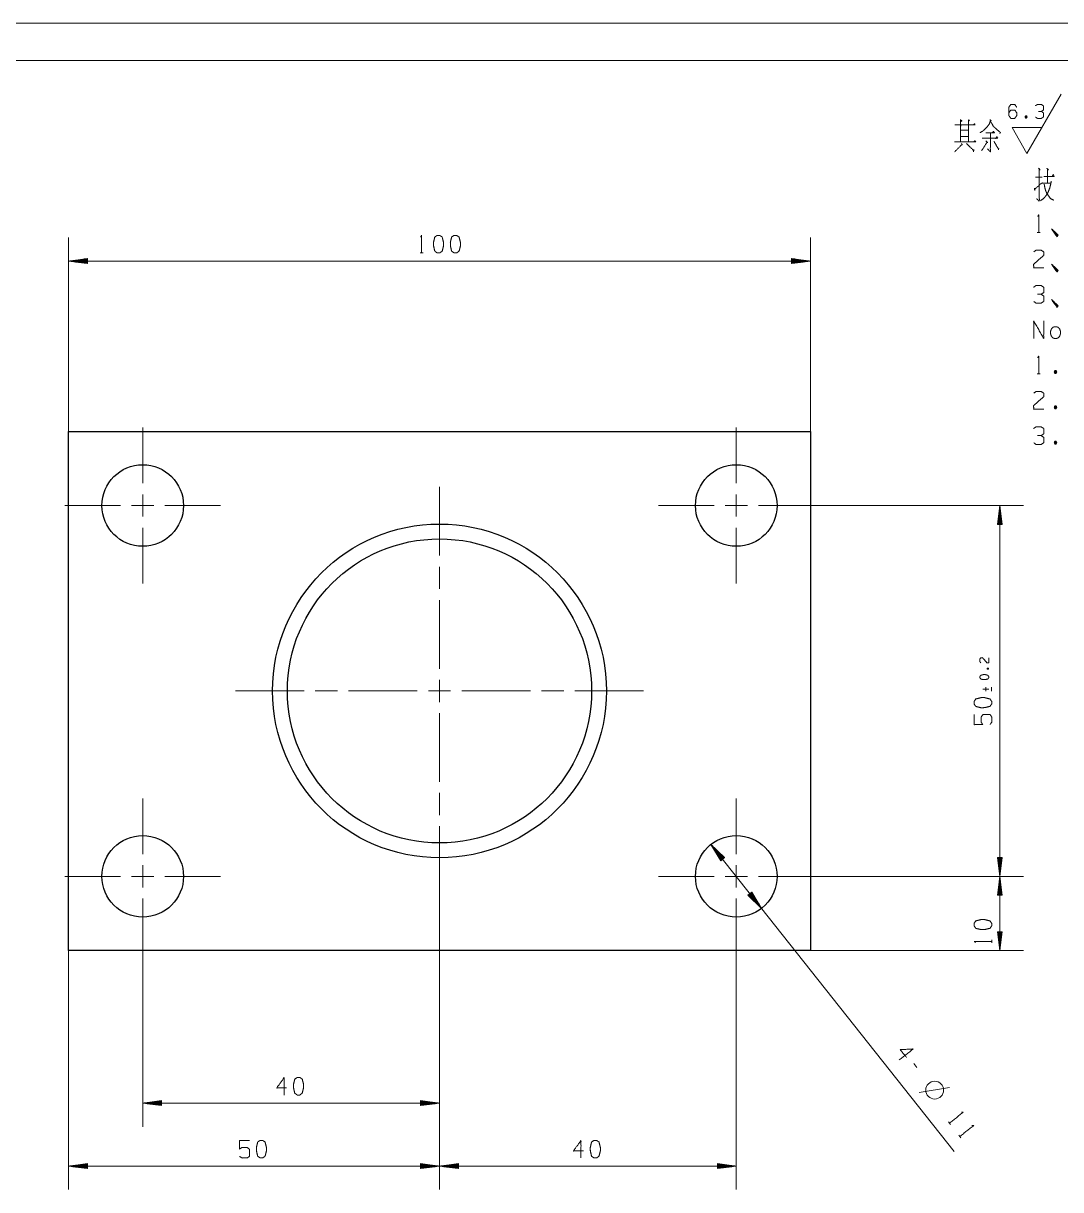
# Model space of a CAD drawing. Header units: millimetres. Extents: x 0 to 420, y 0 to 297.
# Drawn here: x 210 to 349.8, y 139.7 to 297 of the extents above; entities that cross this region are included whole.
import ezdxf

# ---------------------------------------------------------------- set-up
doc = ezdxf.new("R2010")
doc.units = ezdxf.units.MM
doc.layers.add('101', color=7, linetype='Continuous', true_color=0xffffff)

msp = doc.modelspace()

# ---------------------------------------------------------------- linework, layer by layer
at = {"layer": '101', "color": 133, "linetype": 'Continuous', "lineweight": 18}
for p, q in [((420, 297), (0, 297)), ((415, 292), (25, 292))]:
    msp.add_line(p, q, dxfattribs=at)
at = {"layer": '101', "color": 43, "linetype": 'Continuous', "lineweight": 18}
for p, q in [((345.26, 279.45), (349.88, 287.45)), ((345.08, 284.54), (345.21, 284.21)), ((343.25, 282.95), (347.28, 282.95)), ((345.26, 279.45), (343.25, 282.95))]:
    msp.add_line(p, q, dxfattribs=at)
at = {"layer": '101', "color": 72, "linetype": 'Continuous', "lineweight": 18}
for p, q in [((346.42, 276.24), (347.32, 276.24)), ((347.32, 275.45), (348.46, 275.45)), ((346.63, 268.8), (347.06, 268.8)), ((263.47, 266.04), (263.89, 266.04)), ((349.03, 250.2), (349.19, 249.77)), ((346.63, 249.75), (347.06, 249.75)), ((349.03, 245.44), (349.19, 245.01)), ((349.03, 240.67), (349.19, 240.25)), ((339.89, 209.95), (340.1, 210.03)), ((339.31, 207.24), (340.11, 207.24)), ((339.71, 207.52), (339.71, 206.96)), ((340.5, 206.96), (340.5, 207.52)), ((340.52, 173.01), (340.52, 173.43)), ((330.42, 156.21), (330, 156.74)), ((330.74, 152.84), (334.84, 153.54)), ((334.69, 148.88), (334.95, 148.55)), ((336.1, 147.1), (336.36, 146.76))]:
    msp.add_line(p, q, dxfattribs=at)
at = {"layer": '101', "color": 22, "linetype": 'Continuous', "lineweight": 18}
for p, q in [((216.09, 241.99), (216.09, 268.12)), ((316.09, 241.99), (316.09, 268.12)), ((218.63, 265.28), (216.09, 264.95)), ((216.09, 264.95), (218.63, 264.61)), ((316.09, 264.95), (216.09, 264.95)), ((218.63, 264.97), (216.28, 264.97)), ((218.63, 264.92), (216.28, 264.92)), ((218.63, 265.02), (216.67, 265.02)), ((218.63, 264.87), (216.67, 264.87)), ((218.63, 265.07), (217.05, 265.07)), ((218.63, 264.82), (217.05, 264.82)), ((218.63, 265.12), (217.44, 265.12)), ((218.63, 264.77), (217.44, 264.77)), ((218.63, 265.18), (217.83, 265.18)), ((218.63, 264.72), (217.83, 264.72)), ((218.63, 265.23), (218.21, 265.23)), ((218.63, 264.67), (218.21, 264.67)), ((218.63, 265.28), (218.6, 265.28)), ((218.63, 265.28), (218.6, 265.28)), ((218.63, 264.62), (218.6, 264.62)), ((218.63, 264.62), (218.6, 264.62)), ((218.63, 264.61), (218.63, 265.28)), ((313.55, 265.28), (313.58, 265.28)), ((313.55, 265.28), (313.55, 264.61)), ((316.09, 264.95), (313.55, 265.28)), ((313.55, 265.28), (313.58, 265.28)), ((313.55, 265.23), (313.97, 265.23)), ((313.55, 265.18), (314.35, 265.18)), ((313.55, 265.12), (314.74, 265.12)), ((313.55, 265.07), (315.12, 265.07)), ((313.55, 265.02), (315.51, 265.02)), ((313.55, 264.97), (315.9, 264.97)), ((313.55, 264.61), (316.09, 264.95)), ((313.55, 264.92), (315.9, 264.92)), ((313.55, 264.87), (315.51, 264.87)), ((313.55, 264.82), (315.12, 264.82)), ((313.55, 264.77), (314.74, 264.77)), ((313.55, 264.72), (314.35, 264.72)), ((313.55, 264.67), (313.97, 264.67)), ((313.55, 264.62), (313.58, 264.62)), ((313.55, 264.62), (313.58, 264.62)), ((316.59, 231.99), (344.78, 231.99)), ((341.61, 231.99), (341.28, 229.45)), ((341.53, 229.45), (341.53, 231.41)), ((341.58, 229.45), (341.58, 231.79)), ((341.61, 181.99), (341.61, 231.99)), ((341.94, 229.45), (341.61, 231.99)), ((341.64, 229.45), (341.64, 231.79)), ((341.69, 229.45), (341.69, 231.41)), ((341.33, 229.45), (341.33, 229.87)), ((341.38, 229.45), (341.38, 230.25)), ((341.43, 229.45), (341.43, 230.64)), ((341.48, 229.45), (341.48, 231.02)), ((341.74, 229.45), (341.74, 231.02)), ((341.79, 229.45), (341.79, 230.64)), ((341.84, 229.45), (341.84, 230.25)), ((341.89, 229.45), (341.89, 229.87)), ((341.28, 229.45), (341.28, 229.48)), ((341.28, 229.45), (341.28, 229.48)), ((341.28, 229.45), (341.94, 229.45)), ((341.94, 229.45), (341.94, 229.48)), ((341.94, 229.45), (341.94, 229.48)), ((302.68, 186.3), (335.44, 144.89)), ((302.68, 186.3), (303.99, 184.1)), ((304.51, 184.52), (302.68, 186.3)), ((304.23, 184.29), (302.78, 186.13)), ((304.27, 184.32), (302.82, 186.17)), ((304.19, 184.26), (302.98, 185.8)), ((304.31, 184.36), (303.1, 185.89)), ((304.35, 184.39), (303.37, 185.62)), ((304.15, 184.23), (303.18, 185.47)), ((304.11, 184.2), (303.38, 185.13)), ((304.07, 184.17), (303.57, 184.8)), ((304.39, 184.42), (303.65, 185.35)), ((304.03, 184.14), (303.77, 184.46)), ((304.43, 184.45), (303.93, 185.08)), ((303.99, 184.1), (303.97, 184.13)), ((303.99, 184.1), (303.97, 184.13)), ((303.99, 184.1), (304.51, 184.52)), ((304.47, 184.48), (304.21, 184.81)), ((304.51, 184.51), (304.49, 184.54)), ((304.51, 184.51), (304.49, 184.54)), ((341.28, 184.53), (341.28, 184.5)), ((341.28, 184.53), (341.61, 181.99)), ((341.28, 184.53), (341.28, 184.5)), ((341.94, 184.53), (341.28, 184.53)), ((341.33, 184.53), (341.33, 184.11)), ((341.38, 184.53), (341.38, 183.72)), ((341.43, 184.53), (341.43, 183.34)), ((341.48, 184.53), (341.48, 182.95)), ((341.53, 184.53), (341.53, 182.57)), ((341.58, 184.53), (341.58, 182.18)), ((341.61, 181.99), (341.94, 184.53)), ((341.64, 184.53), (341.64, 182.18)), ((341.69, 184.53), (341.69, 182.57)), ((341.74, 184.53), (341.74, 182.95)), ((341.79, 184.53), (341.79, 183.34)), ((341.84, 184.53), (341.84, 183.72)), ((341.89, 184.53), (341.89, 184.11)), ((341.94, 184.53), (341.94, 184.5)), ((341.94, 184.53), (341.94, 184.5)), ((316.59, 181.99), (344.78, 181.99)), ((316.59, 181.99), (344.78, 181.99)), ((341.61, 181.99), (341.28, 179.45)), ((341.48, 179.45), (341.48, 181.02)), ((341.53, 179.45), (341.53, 181.41)), ((341.58, 179.45), (341.58, 181.79)), ((341.61, 171.99), (341.61, 181.99)), ((341.94, 179.45), (341.61, 181.99)), ((341.64, 179.45), (341.64, 181.79)), ((341.69, 179.45), (341.69, 181.41)), ((341.74, 179.45), (341.74, 181.02)), ((266.09, 179.49), (266.09, 148.24)), ((266.09, 179.49), (266.09, 139.75)), ((266.09, 179.49), (266.09, 139.75)), ((308.19, 179.87), (307.66, 179.46)), ((307.66, 179.46), (309.5, 177.67)), ((307.67, 179.46), (307.69, 179.44)), ((307.67, 179.46), (307.69, 179.44)), ((307.71, 179.49), (307.97, 179.17)), ((307.75, 179.52), (308.25, 178.89)), ((307.79, 179.56), (308.52, 178.62)), ((307.83, 179.59), (308.8, 178.35)), ((307.87, 179.62), (309.08, 178.08)), ((307.91, 179.65), (309.36, 177.81)), ((307.95, 179.68), (309.4, 177.84)), ((307.99, 179.71), (309.2, 178.18)), ((308.03, 179.74), (309, 178.51)), ((308.07, 179.78), (308.8, 178.84)), ((308.11, 179.81), (308.6, 179.18)), ((308.14, 179.84), (308.4, 179.51)), ((308.18, 179.87), (308.2, 179.85)), ((308.18, 179.87), (308.2, 179.85)), ((309.5, 177.67), (308.19, 179.87)), ((341.28, 179.45), (341.28, 179.48)), ((341.28, 179.45), (341.28, 179.48)), ((341.28, 179.45), (341.94, 179.45)), ((341.33, 179.45), (341.33, 179.87)), ((341.38, 179.45), (341.38, 180.25)), ((341.43, 179.45), (341.43, 180.64)), ((341.79, 179.45), (341.79, 180.64)), ((341.84, 179.45), (341.84, 180.25)), ((341.89, 179.45), (341.89, 179.87)), ((341.94, 179.45), (341.94, 179.48)), ((341.94, 179.45), (341.94, 179.48)), ((341.28, 174.53), (341.61, 171.99)), ((341.94, 174.53), (341.28, 174.53)), ((341.28, 174.53), (341.28, 174.5)), ((341.28, 174.53), (341.28, 174.5)), ((341.33, 174.53), (341.33, 174.11)), ((341.38, 174.53), (341.38, 173.72)), ((341.43, 174.53), (341.43, 173.34)), ((341.48, 174.53), (341.48, 172.95)), ((341.53, 174.53), (341.53, 172.57)), ((341.58, 174.53), (341.58, 172.18)), ((341.61, 171.99), (341.94, 174.53)), ((341.64, 174.53), (341.64, 172.18)), ((341.69, 174.53), (341.69, 172.57)), ((341.74, 174.53), (341.74, 172.95)), ((341.79, 174.53), (341.79, 173.34)), ((341.84, 174.53), (341.84, 173.72)), ((341.89, 174.53), (341.89, 174.11)), ((341.94, 174.53), (341.94, 174.5)), ((341.94, 174.53), (341.94, 174.5)), ((216.09, 171.99), (216.09, 139.75)), ((226.09, 171.49), (226.09, 148.24)), ((306.09, 171.49), (306.09, 139.75)), ((316.09, 171.99), (344.78, 171.99)), ((228.63, 151.75), (226.09, 151.41)), ((226.09, 151.41), (266.09, 151.41)), ((226.09, 151.41), (228.63, 151.08)), ((228.63, 151.44), (226.28, 151.44)), ((228.63, 151.39), (226.28, 151.39)), ((228.63, 151.49), (226.67, 151.49)), ((228.63, 151.34), (226.67, 151.34)), ((228.63, 151.54), (227.05, 151.54)), ((228.63, 151.29), (227.05, 151.29)), ((228.63, 151.59), (227.44, 151.59)), ((228.63, 151.23), (227.44, 151.23)), ((228.63, 151.64), (227.83, 151.64)), ((228.63, 151.18), (227.83, 151.18)), ((228.63, 151.69), (228.21, 151.69)), ((228.63, 151.13), (228.21, 151.13)), ((228.63, 151.74), (228.6, 151.74)), ((228.63, 151.74), (228.6, 151.74)), ((228.63, 151.08), (228.6, 151.08)), ((228.63, 151.08), (228.6, 151.08)), ((228.63, 151.08), (228.63, 151.75)), ((266.09, 151.41), (263.55, 151.75)), ((263.55, 151.75), (263.55, 151.08)), ((263.55, 151.74), (263.58, 151.74)), ((263.55, 151.74), (263.58, 151.74)), ((263.55, 151.69), (263.97, 151.69)), ((263.55, 151.64), (264.35, 151.64)), ((263.55, 151.59), (264.74, 151.59)), ((263.55, 151.54), (265.12, 151.54)), ((263.55, 151.49), (265.51, 151.49)), ((263.55, 151.44), (265.9, 151.44)), ((263.55, 151.08), (266.09, 151.41)), ((263.55, 151.39), (265.9, 151.39)), ((263.55, 151.34), (265.51, 151.34)), ((263.55, 151.29), (265.12, 151.29)), ((263.55, 151.23), (264.74, 151.23)), ((263.55, 151.18), (264.35, 151.18)), ((263.55, 151.13), (263.97, 151.13)), ((263.55, 151.08), (263.58, 151.08)), ((263.55, 151.08), (263.58, 151.08)), ((218.63, 143.26), (216.09, 142.92)), ((218.63, 143.1), (217.44, 143.1)), ((218.63, 143.15), (217.83, 143.15)), ((218.63, 143.2), (218.21, 143.2)), ((218.63, 143.25), (218.6, 143.25)), ((218.63, 143.25), (218.6, 143.25)), ((218.63, 142.59), (218.63, 143.26)), ((266.09, 142.92), (263.55, 143.26)), ((263.55, 143.26), (263.55, 142.59)), ((263.55, 143.25), (263.58, 143.25)), ((263.55, 143.25), (263.58, 143.25)), ((263.55, 143.2), (263.97, 143.2)), ((263.55, 143.15), (264.35, 143.15)), ((263.55, 143.1), (264.74, 143.1)), ((268.63, 143.26), (266.09, 142.92)), ((268.63, 143.1), (267.44, 143.1)), ((268.63, 143.15), (267.83, 143.15)), ((268.63, 143.2), (268.21, 143.2)), ((268.63, 143.25), (268.6, 143.25)), ((268.63, 143.25), (268.6, 143.25)), ((268.63, 142.59), (268.63, 143.26)), ((303.55, 143.26), (303.55, 142.59)), ((306.09, 142.92), (303.55, 143.26)), ((303.55, 143.25), (303.58, 143.25)), ((303.55, 143.25), (303.58, 143.25)), ((303.55, 143.2), (303.97, 143.2)), ((303.55, 143.15), (304.35, 143.15)), ((303.55, 143.1), (304.74, 143.1)), ((266.09, 142.92), (216.09, 142.92)), ((216.09, 142.92), (218.63, 142.59)), ((218.63, 142.95), (216.28, 142.95)), ((218.63, 142.9), (216.28, 142.9)), ((218.63, 143), (216.67, 143)), ((218.63, 142.85), (216.67, 142.85)), ((218.63, 143.05), (217.05, 143.05)), ((218.63, 142.8), (217.05, 142.8)), ((218.63, 142.75), (217.44, 142.75)), ((218.63, 142.69), (217.83, 142.69)), ((218.63, 142.64), (218.21, 142.64)), ((218.63, 142.59), (218.6, 142.59)), ((218.63, 142.59), (218.6, 142.59)), ((263.55, 143.05), (265.12, 143.05)), ((263.55, 143), (265.51, 143)), ((263.55, 142.95), (265.9, 142.95)), ((263.55, 142.59), (266.09, 142.92)), ((263.55, 142.9), (265.9, 142.9)), ((263.55, 142.85), (265.51, 142.85)), ((263.55, 142.8), (265.12, 142.8)), ((263.55, 142.75), (264.74, 142.75)), ((263.55, 142.69), (264.35, 142.69)), ((263.55, 142.64), (263.97, 142.64)), ((263.55, 142.59), (263.58, 142.59)), ((263.55, 142.59), (263.58, 142.59)), ((266.09, 142.92), (306.09, 142.92)), ((266.09, 142.92), (268.63, 142.59)), ((268.63, 142.95), (266.28, 142.95)), ((268.63, 142.9), (266.28, 142.9)), ((268.63, 143), (266.67, 143)), ((268.63, 142.85), (266.67, 142.85)), ((268.63, 143.05), (267.05, 143.05)), ((268.63, 142.8), (267.05, 142.8)), ((268.63, 142.75), (267.44, 142.75)), ((268.63, 142.69), (267.83, 142.69)), ((268.63, 142.64), (268.21, 142.64)), ((268.63, 142.59), (268.6, 142.59)), ((268.63, 142.59), (268.6, 142.59)), ((303.55, 143.05), (305.12, 143.05)), ((303.55, 143), (305.51, 143)), ((303.55, 142.95), (305.9, 142.95)), ((303.55, 142.59), (306.09, 142.92)), ((303.55, 142.9), (305.9, 142.9)), ((303.55, 142.85), (305.51, 142.85)), ((303.55, 142.8), (305.12, 142.8)), ((303.55, 142.75), (304.74, 142.75)), ((303.55, 142.69), (304.35, 142.69)), ((303.55, 142.64), (303.97, 142.64)), ((303.55, 142.59), (303.58, 142.59)), ((303.55, 142.59), (303.58, 142.59))]:
    msp.add_line(p, q, dxfattribs=at)
at = {"layer": '101', "color": 151, "linetype": 'Continuous', "lineweight": 18}
for p, q in [((226.09, 234.99), (226.09, 242.49)), ((306.09, 234.99), (306.09, 242.49)), ((266.09, 225.24), (266.09, 234.49)), ((226.09, 230.49), (226.09, 233.49)), ((306.09, 230.49), (306.09, 233.49)), ((223.09, 231.99), (215.59, 231.99)), ((224.59, 231.99), (227.59, 231.99)), ((229.09, 231.99), (236.59, 231.99)), ((303.09, 231.99), (295.59, 231.99)), ((304.59, 231.99), (307.59, 231.99)), ((309.09, 231.99), (316.59, 231.99)), ((226.09, 228.99), (226.09, 221.49)), ((306.09, 228.99), (306.09, 221.49)), ((266.09, 220.74), (266.09, 223.74)), ((266.09, 209.99), (266.09, 219.24)), ((266.09, 205.49), (266.09, 208.49)), ((247.84, 206.99), (238.59, 206.99)), ((252.34, 206.99), (249.34, 206.99)), ((263.09, 206.99), (253.84, 206.99)), ((264.59, 206.99), (267.59, 206.99)), ((269.09, 206.99), (278.34, 206.99)), ((279.84, 206.99), (282.84, 206.99)), ((284.34, 206.99), (293.59, 206.99)), ((266.09, 203.99), (266.09, 194.74)), ((226.09, 184.99), (226.09, 192.49)), ((266.09, 193.24), (266.09, 190.24)), ((306.09, 184.99), (306.09, 192.49)), ((266.09, 188.74), (266.09, 179.49)), ((226.09, 180.49), (226.09, 183.49)), ((306.09, 180.49), (306.09, 183.49)), ((223.09, 181.99), (215.59, 181.99)), ((224.59, 181.99), (227.59, 181.99)), ((229.09, 181.99), (236.59, 181.99)), ((303.09, 181.99), (295.59, 181.99)), ((304.59, 181.99), (307.59, 181.99)), ((309.09, 181.99), (316.59, 181.99)), ((226.09, 178.99), (226.09, 171.49)), ((306.09, 178.99), (306.09, 171.49))]:
    msp.add_line(p, q, dxfattribs=at)
at = {"layer": '101', "color": 92, "linetype": 'Continuous', "lineweight": 25}
for p, q in [((216.09, 241.99), (316.09, 241.99)), ((216.09, 171.99), (216.09, 241.99)), ((316.09, 241.99), (316.09, 171.99)), ((316.09, 171.99), (216.09, 171.99))]:
    msp.add_line(p, q, dxfattribs=at)
for centre, radius in [((226.09, 231.99), 5.5), ((306.09, 231.99), 5.5), ((266.09, 206.99), 22.5), ((266.09, 206.99), 22.5), ((266.09, 206.99), 20.5), ((226.09, 181.99), 5.5), ((306.09, 181.99), 5.5)]:
    msp.add_circle(centre, radius, dxfattribs=at)
at = {"layer": '101', "color": 72, "linetype": 'Continuous', "lineweight": 18}
msp.add_circle((332.83, 153.17), 1.2, dxfattribs=at)
at = {"layer": '101', "color": 43, "linetype": 'Continuous', "lineweight": 18}
for points, knots in [([(342.83, 284.93), (343.08, 285.31), (343.63, 285.31), (343.89, 284.93), (343.89, 284.56), (343.63, 284.19), (343.08, 284.19), (342.83, 284.56), (342.83, 285.68), (343.08, 286.06), (343.63, 286.06), (343.89, 285.68)], [0, 0, 0.076963, 0.169763, 0.248074, 0.312018, 0.39033, 0.48313, 0.560092, 0.751926, 0.828889, 0.921689, 1, 1]), ([(347.21, 285.13), (347.48, 285.31), (347.48, 285.88), (347.21, 286.06), (346.67, 286.06), (346.4, 285.88)], [0, 0, 0.153872, 0.429849, 0.583721, 0.846128, 1, 1]), ([(346.42, 284.36), (346.67, 284.19), (347.21, 284.19), (347.48, 284.36), (347.48, 284.93), (347.21, 285.13), (346.81, 285.13)], [0, 0, 0.12412, 0.343693, 0.472448, 0.703377, 0.836727, 1, 1]), ([(345.08, 284.21), (345.21, 284.21), (345.28, 284.38), (345.21, 284.54), (345.08, 284.54), (345.01, 284.38), (345.08, 284.21), (345.21, 284.54)], [0, 0, 0.093983, 0.236792, 0.365957, 0.45994, 0.589105, 0.731914, 1, 1])]:
    msp.add_open_spline(points, degree=1, knots=knots, dxfattribs=at)
at = {"layer": '101', "color": 72, "linetype": 'Continuous', "lineweight": 18}
for points, knots in [([(336.3, 284.01), (336.49, 283.86), (336.33, 283.71), (336.33, 284.01), (336.33, 281.01), (336.33, 283.3), (335.56, 283.3), (338.29, 283.3), (337.37, 283.3), (337.37, 283.98), (337.37, 281.01), (337.37, 282.59), (336.3, 282.59), (336.3, 281.73), (337.37, 281.73), (337.37, 281.01), (335.51, 281.01), (338.37, 281.01), (338.24, 281.2), (338.11, 281.01)], [0, 0, 0.009717, 0.01862, 0.030836, 0.152989, 0.24613, 0.277436, 0.388627, 0.426411, 0.453896, 0.574522, 0.638652, 0.681834, 0.716953, 0.760134, 0.789145, 0.864711, 0.9813, 0.99065, 1, 1]), ([(337.39, 283.79), (337.52, 283.9), (337.37, 284.01)], [0, 0, 0.471535, 1, 1]), ([(338.05, 283.3), (338.19, 283.49), (338.27, 283.3)], [0, 0, 0.529971, 1, 1]), ([(340.28, 284.01), (340.44, 283.86), (340.36, 283.9), (340.2, 283.45), (339.93, 283.08), (339.61, 282.74), (339.32, 282.48), (338.95, 282.25)], [0, 0, 0.086309, 0.12102, 0.309421, 0.490705, 0.673783, 0.828666, 1, 1]), ([(340.33, 283.79), (340.54, 283.49), (340.73, 283.11), (341.1, 282.78), (341.55, 282.4), (341.68, 282.29), (341.71, 282.29), (341.6, 282.14)], [0, 0, 0.16272, 0.348027, 0.570218, 0.82989, 0.906889, 0.918635, 1, 1]), ([(339.24, 281.5), (341.34, 281.5), (341.2, 281.73), (341.07, 281.43)], [0, 0, 0.780475, 0.877786, 1, 1]), ([(339.72, 282.25), (340.91, 282.25), (340.73, 282.44), (340.59, 282.25)], [0, 0, 0.707431, 0.863851, 1, 1]), ([(340.33, 282.25), (340.33, 279.66), (339.96, 280.08)], [0, 0, 0.823415, 1, 1]), ([(336.44, 280.79), (336.54, 280.6), (336.52, 280.68), (335.51, 279.66)], [0, 0, 0.125001, 0.171159, 1, 1]), ([(337.13, 280.79), (338.11, 279.81), (338.11, 280), (338.05, 279.66)], [0, 0, 0.723289, 0.821343, 1, 1]), ([(339.72, 281.16), (339.96, 280.9), (339.9, 281.01), (339.16, 279.85)], [0, 0, 0.190889, 0.257814, 1, 1]), ([(340.83, 281.09), (341.44, 280), (341.47, 280.15), (341.42, 279.93)], [0, 0, 0.764772, 0.858208, 1, 1]), ([(346.82, 277.47), (347.03, 277.25), (346.93, 277.4), (346.93, 273.05), (346.56, 273.35)], [0, 0, 0.058123, 0.092652, 0.910294, 1, 1]), ([(347.93, 277.47), (348.17, 277.25), (348.04, 277.32), (348.04, 275.49)], [0, 0, 0.141504, 0.207208, 1, 1]), ([(346.26, 274.77), (346.34, 274.44), (346.29, 274.62), (347.32, 275.52)], [0, 0, 0.181317, 0.283209, 1, 1]), ([(348.54, 275.71), (348.44, 275.19), (348.33, 274.77), (348.2, 274.44), (348.04, 274.06), (347.77, 273.69), (347.51, 273.39), (347.09, 273.09)], [0, 0, 0.172184, 0.309105, 0.425673, 0.556628, 0.704263, 0.832973, 1, 1]), ([(347.54, 276.35), (348.94, 276.35), (348.81, 276.61), (348.68, 276.39)], [0, 0, 0.716779, 0.866782, 1, 1]), ([(347.59, 275.3), (347.64, 275.04), (347.7, 274.74), (347.8, 274.4), (347.96, 274.06), (348.46, 273.35), (348.89, 273.16)], [0, 0, 0.101604, 0.217195, 0.351411, 0.492974, 0.824035, 1, 1]), ([(346.71, 270.97), (346.85, 271.17), (346.85, 268.8)], [0, 0, 0.093493, 1, 1]), ([(348.72, 269.07), (349.32, 268.45), (349.18, 268.45), (348.58, 269.3), (349.32, 268.22), (349.48, 268.45), (348.58, 269.3)], [0, 0, 0.178024, 0.207055, 0.420793, 0.68903, 0.745609, 1, 1]), ([(263.54, 268.21), (263.68, 268.41), (263.68, 266.04)], [0, 0, 0.093484, 1, 1]), ([(266.12, 266.04), (266.45, 266.29), (266.63, 266.99), (266.63, 267.46), (266.45, 268.19), (266.12, 268.41), (265.78, 268.41), (265.45, 268.19), (265.27, 267.46), (265.29, 266.99), (265.45, 266.29), (265.78, 266.04), (266.12, 266.04)], [0, 0, 0.067526, 0.183974, 0.260584, 0.380944, 0.446143, 0.500307, 0.565506, 0.685865, 0.762529, 0.878311, 0.945837, 1, 1]), ([(268.39, 266.04), (268.73, 266.29), (268.91, 266.99), (268.91, 267.46), (268.73, 268.19), (268.39, 268.41), (268.06, 268.41), (267.72, 268.19), (267.55, 267.46), (267.56, 266.99), (267.72, 266.29), (268.06, 266.04), (268.39, 266.04)], [0, 0, 0.067524, 0.183971, 0.260582, 0.380942, 0.446139, 0.500306, 0.565503, 0.685863, 0.762527, 0.87831, 0.945833, 1, 1]), ([(346.18, 266.19), (346.49, 266.41), (347.18, 266.41), (347.52, 266.19), (347.52, 265.71), (346.16, 264.51), (346.18, 264.04), (347.52, 264.04)], [0, 0, 0.069694, 0.192978, 0.265273, 0.350228, 0.674739, 0.759753, 1, 1]), ([(348.72, 264.31), (349.32, 263.69), (349.18, 263.69), (348.58, 264.54), (349.32, 263.46), (349.48, 263.69), (348.58, 264.54)], [0, 0, 0.178024, 0.207055, 0.420793, 0.68903, 0.745609, 1, 1]), ([(347.18, 260.47), (347.52, 260.7), (347.52, 261.42), (347.18, 261.65), (346.49, 261.65), (346.16, 261.42)], [0, 0, 0.153872, 0.429851, 0.583723, 0.846122, 1, 1]), ([(346.18, 259.5), (346.49, 259.27), (347.18, 259.27), (347.52, 259.5), (347.52, 260.22), (347.18, 260.47), (346.67, 260.47)], [0, 0, 0.124124, 0.343691, 0.472447, 0.703379, 0.836733, 1, 1]), ([(348.72, 259.55), (349.32, 258.92), (349.18, 258.92), (348.58, 259.77), (349.32, 258.7), (349.48, 258.92), (348.58, 259.77)], [0, 0, 0.178024, 0.207055, 0.420793, 0.68903, 0.745609, 1, 1]), ([(346.18, 254.51), (346.18, 256.89), (347.52, 254.51), (347.52, 256.89)], [0, 0, 0.317574, 0.682426, 1, 1]), ([(348.56, 254.81), (348.75, 254.59), (349, 254.51), (349.23, 254.51), (349.48, 254.59), (349.67, 254.81), (349.78, 255.14), (349.78, 255.49), (349.67, 255.79), (349.48, 256.01), (349.23, 256.09), (349, 256.09), (348.75, 256.01), (348.56, 255.79), (348.45, 255.49), (348.45, 255.14), (348.56, 254.81)], [0, 0, 0.063224, 0.118203, 0.167056, 0.222027, 0.285251, 0.357937, 0.43235, 0.5, 0.563224, 0.618195, 0.667048, 0.722027, 0.785251, 0.852901, 0.927315, 1, 1]), ([(346.71, 251.92), (346.85, 252.12), (346.85, 249.75)], [0, 0, 0.093493, 1, 1]), ([(349.03, 249.77), (349.19, 249.77), (349.28, 250), (349.19, 250.2), (349.03, 250.2), (348.95, 250), (349.03, 249.77), (349.19, 250.2)], [0, 0, 0.093981, 0.236785, 0.365948, 0.459929, 0.589102, 0.731915, 1, 1]), ([(346.18, 247.14), (346.49, 247.36), (347.18, 247.36), (347.52, 247.14), (347.52, 246.66), (346.16, 245.46), (346.18, 244.99), (347.52, 244.99)], [0, 0, 0.069694, 0.192978, 0.265273, 0.350228, 0.674739, 0.759753, 1, 1]), ([(349.03, 245.01), (349.19, 245.01), (349.28, 245.24), (349.19, 245.44), (349.03, 245.44), (348.95, 245.24), (349.03, 245.01), (349.19, 245.44)], [0, 0, 0.093981, 0.236785, 0.365948, 0.459929, 0.589102, 0.731915, 1, 1]), ([(347.18, 241.42), (347.52, 241.65), (347.52, 242.37), (347.18, 242.6), (346.49, 242.6), (346.16, 242.37)], [0, 0, 0.153872, 0.429851, 0.583723, 0.846122, 1, 1]), ([(346.18, 240.45), (346.49, 240.22), (347.18, 240.22), (347.52, 240.45), (347.52, 241.17), (347.18, 241.42), (346.67, 241.42)], [0, 0, 0.124124, 0.343691, 0.472447, 0.703379, 0.836733, 1, 1]), ([(349.03, 240.25), (349.19, 240.25), (349.28, 240.47), (349.19, 240.67), (349.03, 240.67), (348.95, 240.47), (349.03, 240.25), (349.19, 240.67)], [0, 0, 0.093981, 0.236785, 0.365948, 0.459929, 0.589102, 0.731915, 1, 1]), ([(339.04, 210.79), (338.92, 210.95), (338.92, 211.3), (339.04, 211.47), (339.27, 211.47), (339.87, 210.79), (340.11, 210.79), (340.11, 211.47)], [0, 0, 0.069693, 0.192979, 0.265272, 0.350228, 0.674743, 0.75975, 1, 1]), ([(340.11, 208.93), (339.99, 209.1), (339.64, 209.19), (339.4, 209.19), (339.04, 209.1), (338.92, 208.93), (338.92, 208.77), (339.04, 208.6), (339.4, 208.51), (339.64, 208.52), (339.99, 208.6), (340.11, 208.77), (340.11, 208.93)], [0, 0, 0.067529, 0.183973, 0.260587, 0.380946, 0.446147, 0.50031, 0.565505, 0.685866, 0.762533, 0.878313, 0.945837, 1, 1]), ([(340.1, 209.95), (340.1, 210.03), (339.99, 210.07), (339.89, 210.03), (339.89, 209.95), (339.99, 209.9), (340.1, 209.95), (339.89, 210.03)], [0, 0, 0.093975, 0.236789, 0.365964, 0.459939, 0.589104, 0.73191, 1, 1]), ([(340.52, 205.57), (340.27, 205.91), (339.57, 206.09), (339.09, 206.09), (338.37, 205.91), (338.14, 205.57), (338.14, 205.24), (338.37, 204.9), (339.09, 204.72), (339.57, 204.74), (340.27, 204.9), (340.52, 205.24), (340.52, 205.57)], [0, 0, 0.067525, 0.183969, 0.260583, 0.380943, 0.446139, 0.500306, 0.565503, 0.685862, 0.762529, 0.878308, 0.945834, 1, 1]), ([(340.29, 202.45), (340.52, 202.78), (340.52, 203.47), (340.29, 203.81), (339.34, 203.81), (339.09, 203.47), (339.09, 202.78), (339.32, 202.45), (338.14, 202.45), (338.14, 203.81)], [0, 0, 0.062227, 0.168345, 0.230571, 0.376816, 0.441265, 0.547383, 0.60961, 0.79049, 1, 1]), ([(340.52, 175.65), (340.27, 175.99), (339.57, 176.17), (339.09, 176.17), (338.37, 175.99), (338.14, 175.65), (338.14, 175.32), (338.37, 174.98), (339.09, 174.81), (339.57, 174.82), (340.27, 174.98), (340.52, 175.32), (340.52, 175.65)], [0, 0, 0.067525, 0.183969, 0.260583, 0.380943, 0.446139, 0.500306, 0.565503, 0.685862, 0.762529, 0.878308, 0.945834, 1, 1]), ([(338.34, 173.08), (338.14, 173.22), (340.52, 173.22)], [0, 0, 0.093491, 1, 1]), ([(329.02, 157.58), (328.18, 158.63), (329.93, 158.72), (328.06, 157.25)], [0, 0, 0.245868, 0.565293, 1, 1]), ([(245.49, 153.46), (244.15, 153.46), (245.16, 154.88), (245.16, 152.51)], [0, 0, 0.245868, 0.565295, 1, 1]), ([(247.26, 152.51), (247.59, 152.76), (247.77, 153.46), (247.77, 153.93), (247.59, 154.66), (247.26, 154.88), (246.92, 154.88), (246.58, 154.66), (246.41, 153.93), (246.42, 153.46), (246.58, 152.76), (246.92, 152.51), (247.26, 152.51)], [0, 0, 0.067524, 0.18397, 0.260582, 0.380942, 0.446139, 0.500306, 0.565504, 0.685863, 0.762528, 0.878309, 0.945834, 1, 1]), ([(336.44, 150.18), (336.68, 150.19), (334.82, 148.71)], [0, 0, 0.093494, 1, 1]), ([(337.85, 148.39), (338.09, 148.4), (336.23, 146.93)], [0, 0, 0.093488, 1, 1]), ([(239.13, 144.24), (239.47, 144.02), (240.16, 144.02), (240.49, 144.24), (240.49, 145.19), (240.16, 145.44), (239.47, 145.44), (239.13, 145.22), (239.13, 146.39), (240.49, 146.39)], [0, 0, 0.062229, 0.168345, 0.230571, 0.376816, 0.441264, 0.547379, 0.609609, 0.79049, 1, 1]), ([(242.26, 144.02), (242.59, 144.27), (242.77, 144.97), (242.77, 145.44), (242.59, 146.17), (242.26, 146.39), (241.92, 146.39), (241.58, 146.17), (241.41, 145.44), (241.42, 144.97), (241.58, 144.27), (241.92, 144.02), (242.26, 144.02)], [0, 0, 0.067526, 0.183972, 0.260584, 0.380943, 0.446142, 0.500305, 0.565504, 0.685864, 0.762529, 0.878311, 0.945837, 1, 1]), ([(285.49, 144.97), (284.15, 144.97), (285.16, 146.39), (285.16, 144.02)], [0, 0, 0.245869, 0.565295, 1, 1]), ([(287.26, 144.02), (287.59, 144.27), (287.77, 144.97), (287.77, 145.44), (287.59, 146.17), (287.26, 146.39), (286.92, 146.39), (286.58, 146.17), (286.41, 145.44), (286.42, 144.97), (286.58, 144.27), (286.92, 144.02), (287.26, 144.02)], [0, 0, 0.067526, 0.183972, 0.260584, 0.380943, 0.446142, 0.500305, 0.565504, 0.685864, 0.762529, 0.878311, 0.945837, 1, 1])]:
    msp.add_open_spline(points, degree=1, knots=knots, dxfattribs=at)

doc.saveas('drawing.dxf')
